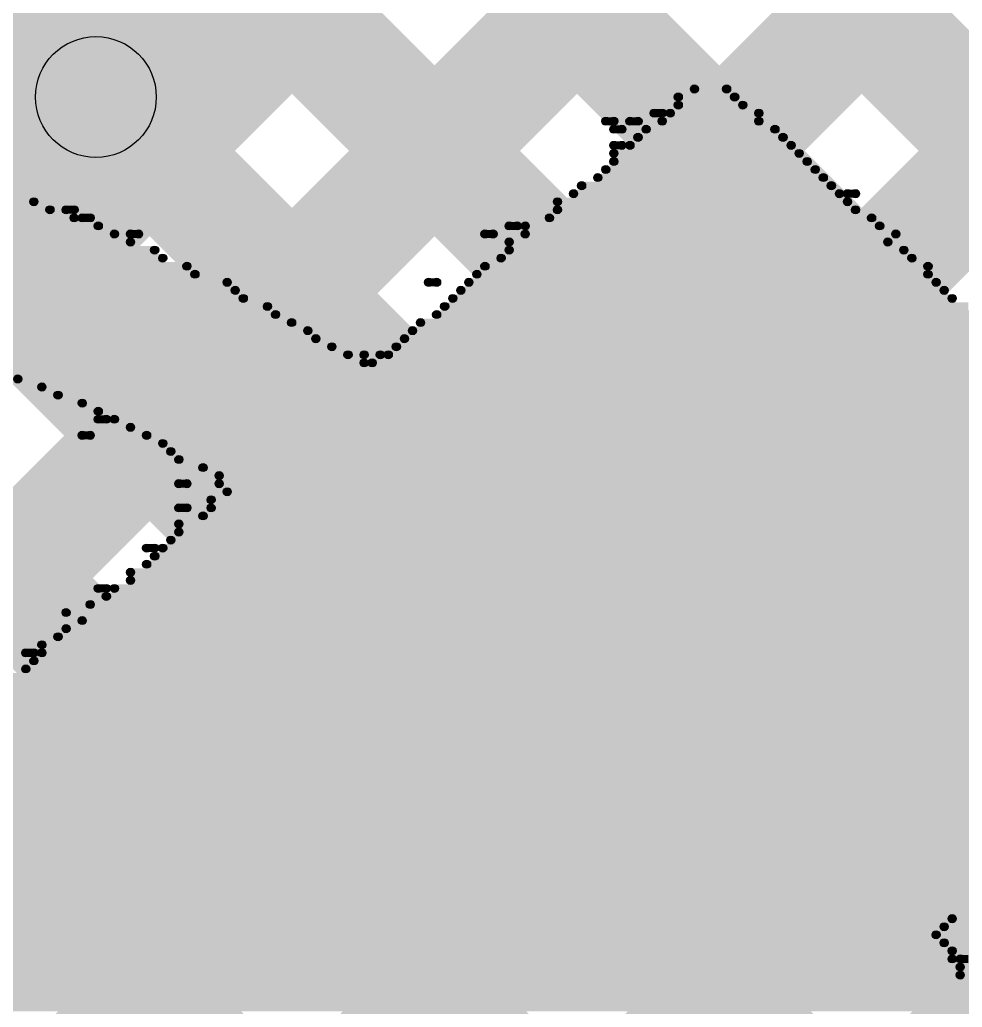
# Model space of a CAD drawing. Header units: millimetres. Extents: x 0 to 212, y 0 to 213.
# Drawn here: x 1.9002 to 2.0172, y 0.9015 to 1.0241 of the extents above; entities that cross this region are included whole.
import ezdxf

# ---------------------------------------------------------------- set-up
doc = ezdxf.new("R2010")
doc.units = ezdxf.units.MM
doc.header["$MEASUREMENT"] = 0
for name, color, linetype in [('BottomLayer', 5, 'Continuous'), ('TopLayer', 1, 'Continuous'), ('TopOverlay', 2, 'Continuous')]:
    doc.layers.add(name, color=color, linetype=linetype)

msp = doc.modelspace()

# ---------------------------------------------------------------- hatches: boundary and pattern name
at = {"layer": 'BottomLayer'}
for points in [[(1.7533, 0.7988), (1.7427, 0.80941), (2.19259, 1.2593), (2.2032, 1.2487)], [(1.7533, 0.86951), (1.7427, 0.88012), (2.12188, 1.2593), (2.13249, 1.2487)], [(1.7533, 0.83415), (1.7427, 0.84476), (2.15724, 1.2593), (2.16785, 1.2487)], [(1.81513, 1.20455), (1.82574, 1.21516), (2.52086, 0.52004), (2.51025, 0.50943)], [(1.79745, 1.18688), (1.80806, 1.19748), (2.50318, 0.50236), (2.49257, 0.49176)], [(1.7533, 0.76344), (1.7427, 0.77405), (2.15073, 1.18208), (2.16134, 1.17148)], [(1.7427, 1.17092), (1.7533, 1.18153), (2.46782, 0.46701), (2.45722, 0.4564)], [(1.77919, 1.16979), (1.78979, 1.1804), (2.4855, 0.48469), (2.47489, 0.47408)], [(1.7533, 0.72809), (1.7427, 0.7387), (2.15528, 1.15127), (2.16588, 1.14067)], [(1.7427, 1.13557), (1.7533, 1.14617), (2.45015, 0.44933), (2.43954, 0.43872)], [(1.7533, 0.62202), (1.7427, 0.63263), (2.25393, 1.14386), (2.26454, 1.13326)], [(1.7533, 0.65738), (1.7427, 0.66798), (2.2166, 1.14188), (2.2272, 1.13128)], [(1.7533, 0.69273), (1.7427, 0.70334), (2.1805, 1.14114), (2.1911, 1.13053)], [(1.7427, 1.10021), (1.7533, 1.11082), (2.43247, 0.43165), (2.42186, 0.42105)], [(1.7427, 1.06486), (1.7533, 1.07546), (2.41479, 0.41397), (2.40418, 0.40337)]]:
    msp.add_hatch(color=5, dxfattribs=at).paths.add_polyline_path(points)
at = {"layer": 'TopLayer'}
for points in [[(1.8223, 0.91651), (1.8117, 0.92712), (2.44388, 1.5593), (2.45449, 1.5487)], [(1.8223, 0.90315), (1.8117, 0.91376), (2.45244, 1.55451), (2.46305, 1.5439)], [(1.8223, 0.8678), (1.8117, 0.87841), (2.47156, 1.53826), (2.48216, 1.52766)], [(1.8223, 0.83244), (1.8117, 0.84305), (2.15073, 1.18208), (2.16134, 1.17148)], [(1.8223, 0.79709), (1.8117, 0.8077), (2.15528, 1.15127), (2.16588, 1.14067)], [(1.8223, 0.69102), (1.8117, 0.70163), (2.25393, 1.14386), (2.26454, 1.13326)], [(1.8223, 0.72638), (1.8117, 0.73698), (2.2166, 1.14188), (2.2272, 1.13128)], [(1.8223, 0.76173), (1.8117, 0.77234), (2.1805, 1.14114), (2.1911, 1.13053)], [(1.95743, 1.06225), (1.96804, 1.07286), (2.5423, 0.49859), (2.5317, 0.48799)], [(1.93976, 1.04457), (1.95036, 1.05518), (2.5423, 0.46324), (2.5317, 0.45263)], [(1.92208, 1.02689), (1.93269, 1.0375), (2.5423, 0.42788), (2.5317, 0.41728)], [(1.9044, 1.00922), (1.91501, 1.01982), (2.5423, 0.39253), (2.5317, 0.38192)], [(1.88672, 0.99154), (1.89733, 1.00215), (2.5423, 0.35717), (2.5317, 0.34657)], [(1.86905, 0.97386), (1.87965, 0.98447), (2.5423, 0.32182), (2.5317, 0.31121)], [(1.85137, 0.95618), (1.86197, 0.96679), (2.5423, 0.28646), (2.5317, 0.27586)]]:
    msp.add_hatch(color=1, dxfattribs=at).paths.add_polyline_path(points)
h = msp.add_hatch(color=1, dxfattribs=at)
edge = h.paths.add_edge_path()
edge.add_arc((1.9097, 1.01452), 0.0075, 0, 360)
at = {"layer": 'TopOverlay'}
h = msp.add_hatch(color=2, dxfattribs=at)
edge = h.paths.add_edge_path()
edge.add_arc((1.984, 1.01552), 0.0005, 0, 360)
for points in [[(1.984, 1.01502), (1.984, 1.01602), (1.988, 1.01602), (1.988, 1.01502)], [(1.982, 1.01402), (1.982, 1.01502), (1.989, 1.01502), (1.989, 1.01402)], [(1.982, 1.01302), (1.982, 1.01402), (1.99, 1.01402), (1.99, 1.01302)], [(1.979, 1.01202), (1.979, 1.01302), (1.98, 1.01302), (1.98, 1.01202)], [(1.981, 1.01202), (1.981, 1.01302), (1.992, 1.01302), (1.992, 1.01202)], [(1.973, 1.01102), (1.973, 1.01202), (1.974, 1.01202), (1.974, 1.01102)], [(1.976, 1.01102), (1.976, 1.01202), (1.977, 1.01202), (1.977, 1.01102)], [(1.98, 1.01102), (1.98, 1.01202), (1.992, 1.01202), (1.992, 1.01102)], [(1.974, 1.01002), (1.974, 1.01102), (1.975, 1.01102), (1.975, 1.01002)], [(1.978, 1.01002), (1.978, 1.01102), (1.994, 1.01102), (1.994, 1.01002)], [(1.974, 1.00802), (1.974, 1.00902), (1.975, 1.00902), (1.975, 1.00802)], [(1.976, 1.00802), (1.976, 1.00902), (1.996, 1.00902), (1.996, 1.00802)], [(1.977, 1.00902), (1.977, 1.01002), (1.995, 1.01002), (1.995, 1.00902)], [(1.974, 1.00702), (1.974, 1.00802), (1.997, 1.00802), (1.997, 1.00702)], [(1.974, 1.00602), (1.974, 1.00702), (1.998, 1.00702), (1.998, 1.00602)], [(1.973, 1.00502), (1.973, 1.00602), (1.999, 1.00602), (1.999, 1.00502)], [(1.97, 1.00302), (1.97, 1.00402), (2.001, 1.00402), (2.001, 1.00302)], [(1.972, 1.00402), (1.972, 1.00502), (2, 1.00502), (2, 1.00402)], [(1.969, 1.00202), (1.969, 1.00302), (2.002, 1.00302), (2.002, 1.00202)], [(2.003, 1.00202), (2.003, 1.00302), (2.004, 1.00302), (2.004, 1.00202)], [(1.744, 1.00102), (1.744, 1.00202), (1.902, 1.00202), (1.902, 1.00102)], [(1.967, 1.00102), (1.967, 1.00202), (2.003, 1.00202), (2.003, 1.00102)], [(1.741, 1.00002), (1.741, 1.00102), (1.904, 1.00102), (1.904, 1.00002)], [(1.906, 1.00002), (1.906, 1.00102), (1.907, 1.00102), (1.907, 1.00002)], [(1.967, 1.00002), (1.967, 1.00102), (2.004, 1.00102), (2.004, 1.00002)], [(1.738, 0.99902), (1.738, 1.00002), (1.907, 1.00002), (1.907, 0.99902)], [(1.908, 0.99902), (1.908, 1.00002), (1.909, 1.00002), (1.909, 0.99902)], [(1.966, 0.99902), (1.966, 1.00002), (2.006, 1.00002), (2.006, 0.99902)], [(1.733, 0.99702), (1.733, 0.99802), (1.912, 0.99802), (1.912, 0.99702)], [(1.735, 0.99802), (1.735, 0.99902), (1.91, 0.99902), (1.91, 0.99802)], [(1.914, 0.99702), (1.914, 0.99802), (1.915, 0.99802), (1.915, 0.99702)], [(1.958, 0.99702), (1.958, 0.99802), (1.959, 0.99802), (1.959, 0.99702)], [(1.961, 0.99802), (1.961, 0.99902), (1.962, 0.99902), (1.962, 0.99802)], [(1.963, 0.99802), (1.963, 0.99902), (2.007, 0.99902), (2.007, 0.99802)], [(1.963, 0.99702), (1.963, 0.99802), (2.009, 0.99802), (2.009, 0.99702)], [(1.731, 0.99602), (1.731, 0.99702), (1.914, 0.99702), (1.914, 0.99602)], [(1.961, 0.99602), (1.961, 0.99702), (2.008, 0.99702), (2.008, 0.99602)], [(1.728, 0.99502), (1.728, 0.99602), (1.917, 0.99602), (1.917, 0.99502)], [(1.961, 0.99502), (1.961, 0.99602), (2.01, 0.99602), (2.01, 0.99502)], [(1.836, 0.99402), (1.836, 0.99502), (1.918, 0.99502), (1.918, 0.99402)], [(1.96, 0.99402), (1.96, 0.99502), (2.011, 0.99502), (2.011, 0.99402)], [(1.845, 0.99302), (1.845, 0.99402), (1.921, 0.99402), (1.921, 0.99302)], [(1.853, 0.99202), (1.853, 0.99302), (1.922, 0.99302), (1.922, 0.99202)], [(1.957, 0.99202), (1.957, 0.99302), (2.013, 0.99302), (2.013, 0.99202)], [(1.958, 0.99302), (1.958, 0.99402), (2.013, 0.99402), (2.013, 0.99302)], [(1.86, 0.99102), (1.86, 0.99202), (1.926, 0.99202), (1.926, 0.99102)], [(1.951, 0.99102), (1.951, 0.99202), (1.952, 0.99202), (1.952, 0.99102)], [(1.956, 0.99102), (1.956, 0.99202), (2.014, 0.99202), (2.014, 0.99102)], [(1.865, 0.99002), (1.865, 0.99102), (1.927, 0.99102), (1.927, 0.99002)], [(1.955, 0.99002), (1.955, 0.99102), (2.015, 0.99102), (2.015, 0.99002)], [(1.869, 0.98902), (1.869, 0.99002), (1.928, 0.99002), (1.928, 0.98902)], [(1.954, 0.98902), (1.954, 0.99002), (2.016, 0.99002), (2.016, 0.98902)], [(1.874, 0.98802), (1.874, 0.98902), (1.931, 0.98902), (1.931, 0.98802)], [(1.953, 0.98802), (1.953, 0.98902), (2.018, 0.98902), (2.018, 0.98802)], [(1.877, 0.98702), (1.877, 0.98802), (1.932, 0.98802), (1.932, 0.98702)], [(1.88, 0.98602), (1.88, 0.98702), (1.934, 0.98702), (1.934, 0.98602)], [(1.95, 0.98602), (1.95, 0.98702), (2.02, 0.98702), (2.02, 0.98602)], [(1.952, 0.98702), (1.952, 0.98802), (2.019, 0.98802), (2.019, 0.98702)], [(1.884, 0.98502), (1.884, 0.98602), (1.936, 0.98602), (1.936, 0.98502)], [(1.949, 0.98502), (1.949, 0.98602), (2.021, 0.98602), (2.021, 0.98502)], [(1.887, 0.98402), (1.887, 0.98502), (1.937, 0.98502), (1.937, 0.98402)], [(1.948, 0.98402), (1.948, 0.98502), (2.022, 0.98502), (2.022, 0.98402)], [(1.89, 0.98302), (1.89, 0.98402), (1.939, 0.98402), (1.939, 0.98302)], [(1.947, 0.98302), (1.947, 0.98402), (2.023, 0.98402), (2.023, 0.98302)], [(1.893, 0.98202), (1.893, 0.98302), (1.941, 0.98302), (1.941, 0.98202)], [(1.895, 0.98102), (1.895, 0.98202), (1.943, 0.98202), (1.943, 0.98102)], [(1.943, 0.98202), (1.943, 0.98302), (1.945, 0.98302), (1.945, 0.98202)], [(1.944, 0.98102), (1.944, 0.98202), (2.025, 0.98202), (2.025, 0.98102)], [(1.946, 0.98202), (1.946, 0.98302), (2.024, 0.98302), (2.024, 0.98202)], [(1.898, 0.98002), (1.898, 0.98102), (2.026, 0.98102), (2.026, 0.98002)], [(1.9, 0.97902), (1.9, 0.98002), (2.027, 0.98002), (2.027, 0.97902)], [(1.903, 0.97802), (1.903, 0.97902), (2.028, 0.97902), (2.028, 0.97802)], [(1.905, 0.97702), (1.905, 0.97802), (2.029, 0.97802), (2.029, 0.97702)], [(1.908, 0.97602), (1.908, 0.97702), (2.03, 0.97702), (2.03, 0.97602)], [(1.91, 0.97502), (1.91, 0.97602), (2.031, 0.97602), (2.031, 0.97502)], [(1.91, 0.97402), (1.91, 0.97502), (1.911, 0.97502), (1.911, 0.97402)], [(1.912, 0.97402), (1.912, 0.97502), (2.032, 0.97502), (2.032, 0.97402)], [(1.914, 0.97302), (1.914, 0.97402), (2.033, 0.97402), (2.033, 0.97302)], [(1.908, 0.97202), (1.908, 0.97302), (1.909, 0.97302), (1.909, 0.97202)], [(1.916, 0.97202), (1.916, 0.97302), (2.035, 0.97302), (2.035, 0.97202)], [(1.918, 0.97102), (1.918, 0.97202), (2.037, 0.97202), (2.037, 0.97102)], [(1.919, 0.97002), (1.919, 0.97102), (2.037, 0.97102), (2.037, 0.97002)], [(1.92, 0.96902), (1.92, 0.97002), (2.038, 0.97002), (2.038, 0.96902)], [(1.923, 0.96802), (1.923, 0.96902), (2.039, 0.96902), (2.039, 0.96802)], [(1.925, 0.96702), (1.925, 0.96802), (2.04, 0.96802), (2.04, 0.96702)], [(1.92, 0.96602), (1.92, 0.96702), (1.921, 0.96702), (1.921, 0.96602)], [(1.925, 0.96602), (1.925, 0.96702), (2.041, 0.96702), (2.041, 0.96602)], [(1.926, 0.96502), (1.926, 0.96602), (2.042, 0.96602), (2.042, 0.96502)], [(1.924, 0.96402), (1.924, 0.96502), (2.043, 0.96502), (2.043, 0.96402)], [(1.92, 0.96302), (1.92, 0.96402), (1.921, 0.96402), (1.921, 0.96302)], [(1.924, 0.96302), (1.924, 0.96402), (2.044, 0.96402), (2.044, 0.96302)], [(1.923, 0.96202), (1.923, 0.96302), (2.045, 0.96302), (2.045, 0.96202)], [(1.92, 0.96102), (1.92, 0.96202), (2.048, 0.96202), (2.048, 0.96102)], [(1.919, 0.95902), (1.919, 0.96002), (2.049, 0.96002), (2.049, 0.95902)], [(1.92, 0.96002), (1.92, 0.96102), (2.048, 0.96102), (2.048, 0.96002)], [(1.916, 0.95802), (1.916, 0.95902), (1.917, 0.95902), (1.917, 0.95802)], [(1.918, 0.95802), (1.918, 0.95902), (2.05, 0.95902), (2.05, 0.95802)], [(1.917, 0.95702), (1.917, 0.95802), (2.051, 0.95802), (2.051, 0.95702)], [(1.916, 0.95602), (1.916, 0.95702), (2.052, 0.95702), (2.052, 0.95602)], [(1.914, 0.95502), (1.914, 0.95602), (2.053, 0.95602), (2.053, 0.95502)], [(1.914, 0.95402), (1.914, 0.95502), (2.054, 0.95502), (2.054, 0.95402)], [(1.91, 0.95302), (1.91, 0.95402), (1.911, 0.95402), (1.911, 0.95302)], [(1.912, 0.95302), (1.912, 0.95402), (2.055, 0.95402), (2.055, 0.95302)], [(1.911, 0.95202), (1.911, 0.95302), (2.056, 0.95302), (2.056, 0.95202)], [(1.909, 0.95102), (1.909, 0.95202), (2.057, 0.95202), (2.057, 0.95102)], [(1.906, 0.95002), (1.906, 0.95102), (2.058, 0.95102), (2.058, 0.95002)], [(1.906, 0.94802), (1.906, 0.94902), (2.061, 0.94902), (2.061, 0.94802)], [(1.908, 0.94902), (1.908, 0.95002), (2.06, 0.95002), (2.06, 0.94902)], [(1.905, 0.94702), (1.905, 0.94802), (2.062, 0.94802), (2.062, 0.94702)], [(1.903, 0.94602), (1.903, 0.94702), (2.063, 0.94702), (2.063, 0.94602)], [(1.901, 0.94502), (1.901, 0.94602), (1.902, 0.94602), (1.902, 0.94502)], [(1.903, 0.94502), (1.903, 0.94602), (2.064, 0.94602), (2.064, 0.94502)], [(1.901, 0.94302), (1.901, 0.94402), (2.066, 0.94402), (2.066, 0.94302)], [(1.902, 0.94402), (1.902, 0.94502), (2.065, 0.94502), (2.065, 0.94402)], [(1.899, 0.94202), (1.899, 0.94302), (2.068, 0.94302), (2.068, 0.94202)], [(1.898, 0.94102), (1.898, 0.94202), (2.068, 0.94202), (2.068, 0.94102)], [(1.897, 0.94002), (1.897, 0.94102), (2.069, 0.94102), (2.069, 0.94002)], [(1.896, 0.93902), (1.896, 0.94002), (2.07, 0.94002), (2.07, 0.93902)], [(1.894, 0.93702), (1.894, 0.93802), (2.071, 0.93802), (2.071, 0.93702)], [(1.895, 0.93802), (1.895, 0.93902), (2.072, 0.93902), (2.072, 0.93802)], [(1.893, 0.93602), (1.893, 0.93702), (2.069, 0.93702), (2.069, 0.93602)], [(1.892, 0.93502), (1.892, 0.93602), (2.067, 0.93602), (2.067, 0.93502)], [(1.891, 0.93402), (1.891, 0.93502), (2.064, 0.93502), (2.064, 0.93402)], [(1.889, 0.93202), (1.889, 0.93302), (2.06, 0.93302), (2.06, 0.93202)], [(1.89, 0.93302), (1.89, 0.93402), (2.062, 0.93402), (2.062, 0.93302)], [(1.887, 0.93102), (1.887, 0.93202), (2.057, 0.93202), (2.057, 0.93102)], [(1.886, 0.93002), (1.886, 0.93102), (2.055, 0.93102), (2.055, 0.93002)], [(1.885, 0.92902), (1.885, 0.93002), (2.053, 0.93002), (2.053, 0.92902)], [(1.883, 0.92702), (1.883, 0.92802), (2.048, 0.92802), (2.048, 0.92702)], [(1.884, 0.92802), (1.884, 0.92902), (2.05, 0.92902), (2.05, 0.92802)], [(1.882, 0.92602), (1.882, 0.92702), (2.046, 0.92702), (2.046, 0.92602)], [(1.881, 0.92502), (1.881, 0.92602), (2.043, 0.92602), (2.043, 0.92502)], [(1.88, 0.92402), (1.88, 0.92502), (2.041, 0.92502), (2.041, 0.92402)], [(1.879, 0.92302), (1.879, 0.92402), (2.039, 0.92402), (2.039, 0.92302)], [(1.876, 0.92102), (1.876, 0.92202), (2.035, 0.92202), (2.035, 0.92102)], [(1.877, 0.92202), (1.877, 0.92302), (2.036, 0.92302), (2.036, 0.92202)], [(1.874, 0.92002), (1.874, 0.92102), (2.032, 0.92102), (2.032, 0.92002)], [(1.874, 0.91902), (1.874, 0.92002), (2.03, 0.92002), (2.03, 0.91902)], [(1.872, 0.91802), (1.872, 0.91902), (2.028, 0.91902), (2.028, 0.91802)], [(1.87, 0.91602), (1.87, 0.91702), (2.024, 0.91702), (2.024, 0.91602)], [(1.872, 0.91702), (1.872, 0.91802), (2.026, 0.91802), (2.026, 0.91702)], [(1.87, 0.91502), (1.87, 0.91602), (2.022, 0.91602), (2.022, 0.91502)], [(1.868, 0.91402), (1.868, 0.91502), (2.021, 0.91502), (2.021, 0.91402)], [(1.867, 0.91302), (1.867, 0.91402), (2.019, 0.91402), (2.019, 0.91302)], [(1.866, 0.91202), (1.866, 0.91302), (2.016, 0.91302), (2.016, 0.91202)], [(1.864, 0.91002), (1.864, 0.91102), (2.014, 0.91102), (2.014, 0.91002)], [(1.865, 0.91102), (1.865, 0.91202), (2.015, 0.91202), (2.015, 0.91102)], [(1.863, 0.90902), (1.863, 0.91002), (2.015, 0.91002), (2.015, 0.90902)], [(1.862, 0.90802), (1.862, 0.90902), (2.016, 0.90902), (2.016, 0.90802)], [(1.861, 0.90702), (1.861, 0.90802), (2.016, 0.90802), (2.016, 0.90702)], [(2.017, 0.90702), (2.017, 0.90802), (2.018, 0.90802), (2.018, 0.90702)], [(1.858, 0.90502), (1.858, 0.90602), (2.017, 0.90602), (2.017, 0.90502)], [(1.859, 0.90602), (1.859, 0.90702), (2.017, 0.90702), (2.017, 0.90602)], [(1.857, 0.90402), (1.857, 0.90502), (2.018, 0.90502), (2.018, 0.90402)], [(1.856, 0.90302), (1.856, 0.90402), (2.019, 0.90402), (2.019, 0.90302)], [(1.855, 0.90202), (1.855, 0.90302), (2.019, 0.90302), (2.019, 0.90202)], [(1.854, 0.90102), (1.854, 0.90202), (2.02, 0.90202), (2.02, 0.90102)]]:
    msp.add_hatch(color=2, dxfattribs=at).paths.add_polyline_path(points)
h = msp.add_hatch(color=2, dxfattribs=at)
edge = h.paths.add_edge_path()
edge.add_arc((1.988, 1.01552), 0.0005, 0, 360)
h = msp.add_hatch(color=2, dxfattribs=at)
edge = h.paths.add_edge_path()
edge.add_arc((1.982, 1.01452), 0.0005, 0, 360)
h = msp.add_hatch(color=2, dxfattribs=at)
edge = h.paths.add_edge_path()
edge.add_arc((1.982, 1.01352), 0.0005, 0, 360)
h = msp.add_hatch(color=2, dxfattribs=at)
edge = h.paths.add_edge_path()
edge.add_arc((1.989, 1.01452), 0.0005, 0, 360)
h = msp.add_hatch(color=2, dxfattribs=at)
edge = h.paths.add_edge_path()
edge.add_arc((1.99, 1.01352), 0.0005, 0, 360)
h = msp.add_hatch(color=2, dxfattribs=at)
edge = h.paths.add_edge_path()
edge.add_arc((1.979, 1.01252), 0.0005, 0, 360)
h = msp.add_hatch(color=2, dxfattribs=at)
edge = h.paths.add_edge_path()
edge.add_arc((1.98, 1.01252), 0.0005, 0, 360)
h = msp.add_hatch(color=2, dxfattribs=at)
edge = h.paths.add_edge_path()
edge.add_arc((1.981, 1.01252), 0.0005, 0, 360)
h = msp.add_hatch(color=2, dxfattribs=at)
edge = h.paths.add_edge_path()
edge.add_arc((1.992, 1.01252), 0.0005, 0, 360)
h = msp.add_hatch(color=2, dxfattribs=at)
edge = h.paths.add_edge_path()
edge.add_arc((1.973, 1.01152), 0.0005, 0, 360)
h = msp.add_hatch(color=2, dxfattribs=at)
edge = h.paths.add_edge_path()
edge.add_arc((1.974, 1.01152), 0.0005, 0, 360)
h = msp.add_hatch(color=2, dxfattribs=at)
edge = h.paths.add_edge_path()
edge.add_arc((1.976, 1.01152), 0.0005, 0, 360)
h = msp.add_hatch(color=2, dxfattribs=at)
edge = h.paths.add_edge_path()
edge.add_arc((1.977, 1.01152), 0.0005, 0, 360)
h = msp.add_hatch(color=2, dxfattribs=at)
edge = h.paths.add_edge_path()
edge.add_arc((1.98, 1.01152), 0.0005, 0, 360)
h = msp.add_hatch(color=2, dxfattribs=at)
edge = h.paths.add_edge_path()
edge.add_arc((1.992, 1.01152), 0.0005, 0, 360)
h = msp.add_hatch(color=2, dxfattribs=at)
edge = h.paths.add_edge_path()
edge.add_arc((1.974, 1.01052), 0.0005, 0, 360)
h = msp.add_hatch(color=2, dxfattribs=at)
edge = h.paths.add_edge_path()
edge.add_arc((1.975, 1.01052), 0.0005, 0, 360)
h = msp.add_hatch(color=2, dxfattribs=at)
edge = h.paths.add_edge_path()
edge.add_arc((1.978, 1.01052), 0.0005, 0, 360)
h = msp.add_hatch(color=2, dxfattribs=at)
edge = h.paths.add_edge_path()
edge.add_arc((1.994, 1.01052), 0.0005, 0, 360)
h = msp.add_hatch(color=2, dxfattribs=at)
edge = h.paths.add_edge_path()
edge.add_arc((1.974, 1.00852), 0.0005, 0, 360)
h = msp.add_hatch(color=2, dxfattribs=at)
edge = h.paths.add_edge_path()
edge.add_arc((1.975, 1.00852), 0.0005, 0, 360)
h = msp.add_hatch(color=2, dxfattribs=at)
edge = h.paths.add_edge_path()
edge.add_arc((1.976, 1.00852), 0.0005, 0, 360)
h = msp.add_hatch(color=2, dxfattribs=at)
edge = h.paths.add_edge_path()
edge.add_arc((1.977, 1.00952), 0.0005, 0, 360)
h = msp.add_hatch(color=2, dxfattribs=at)
edge = h.paths.add_edge_path()
edge.add_arc((1.995, 1.00952), 0.0005, 0, 360)
h = msp.add_hatch(color=2, dxfattribs=at)
edge = h.paths.add_edge_path()
edge.add_arc((1.996, 1.00852), 0.0005, 0, 360)
h = msp.add_hatch(color=2, dxfattribs=at)
edge = h.paths.add_edge_path()
edge.add_arc((1.974, 1.00752), 0.0005, 0, 360)
h = msp.add_hatch(color=2, dxfattribs=at)
edge = h.paths.add_edge_path()
edge.add_arc((1.997, 1.00752), 0.0005, 0, 360)
h = msp.add_hatch(color=2, dxfattribs=at)
edge = h.paths.add_edge_path()
edge.add_arc((1.974, 1.00652), 0.0005, 0, 360)
h = msp.add_hatch(color=2, dxfattribs=at)
edge = h.paths.add_edge_path()
edge.add_arc((1.998, 1.00652), 0.0005, 0, 360)
h = msp.add_hatch(color=2, dxfattribs=at)
edge = h.paths.add_edge_path()
edge.add_arc((1.973, 1.00552), 0.0005, 0, 360)
h = msp.add_hatch(color=2, dxfattribs=at)
edge = h.paths.add_edge_path()
edge.add_arc((1.999, 1.00552), 0.0005, 0, 360)
h = msp.add_hatch(color=2, dxfattribs=at)
edge = h.paths.add_edge_path()
edge.add_arc((1.97, 1.00352), 0.0005, 0, 360)
h = msp.add_hatch(color=2, dxfattribs=at)
edge = h.paths.add_edge_path()
edge.add_arc((1.972, 1.00452), 0.0005, 0, 360)
h = msp.add_hatch(color=2, dxfattribs=at)
edge = h.paths.add_edge_path()
edge.add_arc((2, 1.00452), 0.0005, 0, 360)
h = msp.add_hatch(color=2, dxfattribs=at)
edge = h.paths.add_edge_path()
edge.add_arc((2.001, 1.00352), 0.0005, 0, 360)
h = msp.add_hatch(color=2, dxfattribs=at)
edge = h.paths.add_edge_path()
edge.add_arc((1.969, 1.00252), 0.0005, 0, 360)
h = msp.add_hatch(color=2, dxfattribs=at)
edge = h.paths.add_edge_path()
edge.add_arc((2.002, 1.00252), 0.0005, 0, 360)
h = msp.add_hatch(color=2, dxfattribs=at)
edge = h.paths.add_edge_path()
edge.add_arc((2.003, 1.00252), 0.0005, 0, 360)
h = msp.add_hatch(color=2, dxfattribs=at)
edge = h.paths.add_edge_path()
edge.add_arc((2.004, 1.00252), 0.0005, 0, 360)
h = msp.add_hatch(color=2, dxfattribs=at)
edge = h.paths.add_edge_path()
edge.add_arc((1.902, 1.00152), 0.0005, 0, 360)
h = msp.add_hatch(color=2, dxfattribs=at)
edge = h.paths.add_edge_path()
edge.add_arc((1.967, 1.00152), 0.0005, 0, 360)
h = msp.add_hatch(color=2, dxfattribs=at)
edge = h.paths.add_edge_path()
edge.add_arc((2.003, 1.00152), 0.0005, 0, 360)
h = msp.add_hatch(color=2, dxfattribs=at)
edge = h.paths.add_edge_path()
edge.add_arc((1.904, 1.00052), 0.0005, 0, 360)
h = msp.add_hatch(color=2, dxfattribs=at)
edge = h.paths.add_edge_path()
edge.add_arc((1.906, 1.00052), 0.0005, 0, 360)
h = msp.add_hatch(color=2, dxfattribs=at)
edge = h.paths.add_edge_path()
edge.add_arc((1.907, 1.00052), 0.0005, 0, 360)
h = msp.add_hatch(color=2, dxfattribs=at)
edge = h.paths.add_edge_path()
edge.add_arc((1.967, 1.00052), 0.0005, 0, 360)
h = msp.add_hatch(color=2, dxfattribs=at)
edge = h.paths.add_edge_path()
edge.add_arc((2.004, 1.00052), 0.0005, 0, 360)
h = msp.add_hatch(color=2, dxfattribs=at)
edge = h.paths.add_edge_path()
edge.add_arc((1.907, 0.99952), 0.0005, 0, 360)
h = msp.add_hatch(color=2, dxfattribs=at)
edge = h.paths.add_edge_path()
edge.add_arc((1.908, 0.99952), 0.0005, 0, 360)
h = msp.add_hatch(color=2, dxfattribs=at)
edge = h.paths.add_edge_path()
edge.add_arc((1.909, 0.99952), 0.0005, 0, 360)
h = msp.add_hatch(color=2, dxfattribs=at)
edge = h.paths.add_edge_path()
edge.add_arc((1.966, 0.99952), 0.0005, 0, 360)
h = msp.add_hatch(color=2, dxfattribs=at)
edge = h.paths.add_edge_path()
edge.add_arc((2.006, 0.99952), 0.0005, 0, 360)
h = msp.add_hatch(color=2, dxfattribs=at)
edge = h.paths.add_edge_path()
edge.add_arc((1.91, 0.99852), 0.0005, 0, 360)
h = msp.add_hatch(color=2, dxfattribs=at)
edge = h.paths.add_edge_path()
edge.add_arc((1.912, 0.99752), 0.0005, 0, 360)
h = msp.add_hatch(color=2, dxfattribs=at)
edge = h.paths.add_edge_path()
edge.add_arc((1.914, 0.99752), 0.0005, 0, 360)
h = msp.add_hatch(color=2, dxfattribs=at)
edge = h.paths.add_edge_path()
edge.add_arc((1.915, 0.99752), 0.0005, 0, 360)
h = msp.add_hatch(color=2, dxfattribs=at)
edge = h.paths.add_edge_path()
edge.add_arc((1.958, 0.99752), 0.0005, 0, 360)
h = msp.add_hatch(color=2, dxfattribs=at)
edge = h.paths.add_edge_path()
edge.add_arc((1.959, 0.99752), 0.0005, 0, 360)
h = msp.add_hatch(color=2, dxfattribs=at)
edge = h.paths.add_edge_path()
edge.add_arc((1.961, 0.99852), 0.0005, 0, 360)
h = msp.add_hatch(color=2, dxfattribs=at)
edge = h.paths.add_edge_path()
edge.add_arc((1.962, 0.99852), 0.0005, 0, 360)
h = msp.add_hatch(color=2, dxfattribs=at)
edge = h.paths.add_edge_path()
edge.add_arc((1.963, 0.99852), 0.0005, 0, 360)
h = msp.add_hatch(color=2, dxfattribs=at)
edge = h.paths.add_edge_path()
edge.add_arc((1.963, 0.99752), 0.0005, 0, 360)
h = msp.add_hatch(color=2, dxfattribs=at)
edge = h.paths.add_edge_path()
edge.add_arc((2.007, 0.99852), 0.0005, 0, 360)
h = msp.add_hatch(color=2, dxfattribs=at)
edge = h.paths.add_edge_path()
edge.add_arc((2.009, 0.99752), 0.0005, 0, 360)
h = msp.add_hatch(color=2, dxfattribs=at)
edge = h.paths.add_edge_path()
edge.add_arc((1.914, 0.99652), 0.0005, 0, 360)
h = msp.add_hatch(color=2, dxfattribs=at)
edge = h.paths.add_edge_path()
edge.add_arc((1.961, 0.99652), 0.0005, 0, 360)
h = msp.add_hatch(color=2, dxfattribs=at)
edge = h.paths.add_edge_path()
edge.add_arc((2.008, 0.99652), 0.0005, 0, 360)
h = msp.add_hatch(color=2, dxfattribs=at)
edge = h.paths.add_edge_path()
edge.add_arc((1.917, 0.99552), 0.0005, 0, 360)
h = msp.add_hatch(color=2, dxfattribs=at)
edge = h.paths.add_edge_path()
edge.add_arc((1.961, 0.99552), 0.0005, 0, 360)
h = msp.add_hatch(color=2, dxfattribs=at)
edge = h.paths.add_edge_path()
edge.add_arc((2.01, 0.99552), 0.0005, 0, 360)
h = msp.add_hatch(color=2, dxfattribs=at)
edge = h.paths.add_edge_path()
edge.add_arc((1.918, 0.99452), 0.0005, 0, 360)
h = msp.add_hatch(color=2, dxfattribs=at)
edge = h.paths.add_edge_path()
edge.add_arc((1.96, 0.99452), 0.0005, 0, 360)
h = msp.add_hatch(color=2, dxfattribs=at)
edge = h.paths.add_edge_path()
edge.add_arc((2.011, 0.99452), 0.0005, 0, 360)
h = msp.add_hatch(color=2, dxfattribs=at)
edge = h.paths.add_edge_path()
edge.add_arc((1.921, 0.99352), 0.0005, 0, 360)
h = msp.add_hatch(color=2, dxfattribs=at)
edge = h.paths.add_edge_path()
edge.add_arc((1.922, 0.99252), 0.0005, 0, 360)
h = msp.add_hatch(color=2, dxfattribs=at)
edge = h.paths.add_edge_path()
edge.add_arc((1.957, 0.99252), 0.0005, 0, 360)
h = msp.add_hatch(color=2, dxfattribs=at)
edge = h.paths.add_edge_path()
edge.add_arc((1.958, 0.99352), 0.0005, 0, 360)
h = msp.add_hatch(color=2, dxfattribs=at)
edge = h.paths.add_edge_path()
edge.add_arc((2.013, 0.99352), 0.0005, 0, 360)
h = msp.add_hatch(color=2, dxfattribs=at)
edge = h.paths.add_edge_path()
edge.add_arc((2.013, 0.99252), 0.0005, 0, 360)
h = msp.add_hatch(color=2, dxfattribs=at)
edge = h.paths.add_edge_path()
edge.add_arc((1.926, 0.99152), 0.0005, 0, 360)
h = msp.add_hatch(color=2, dxfattribs=at)
edge = h.paths.add_edge_path()
edge.add_arc((1.951, 0.99152), 0.0005, 0, 360)
h = msp.add_hatch(color=2, dxfattribs=at)
edge = h.paths.add_edge_path()
edge.add_arc((1.952, 0.99152), 0.0005, 0, 360)
h = msp.add_hatch(color=2, dxfattribs=at)
edge = h.paths.add_edge_path()
edge.add_arc((1.956, 0.99152), 0.0005, 0, 360)
h = msp.add_hatch(color=2, dxfattribs=at)
edge = h.paths.add_edge_path()
edge.add_arc((2.014, 0.99152), 0.0005, 0, 360)
h = msp.add_hatch(color=2, dxfattribs=at)
edge = h.paths.add_edge_path()
edge.add_arc((1.927, 0.99052), 0.0005, 0, 360)
h = msp.add_hatch(color=2, dxfattribs=at)
edge = h.paths.add_edge_path()
edge.add_arc((1.955, 0.99052), 0.0005, 0, 360)
h = msp.add_hatch(color=2, dxfattribs=at)
edge = h.paths.add_edge_path()
edge.add_arc((2.015, 0.99052), 0.0005, 0, 360)
h = msp.add_hatch(color=2, dxfattribs=at)
edge = h.paths.add_edge_path()
edge.add_arc((1.928, 0.98952), 0.0005, 0, 360)
h = msp.add_hatch(color=2, dxfattribs=at)
edge = h.paths.add_edge_path()
edge.add_arc((1.954, 0.98952), 0.0005, 0, 360)
h = msp.add_hatch(color=2, dxfattribs=at)
edge = h.paths.add_edge_path()
edge.add_arc((2.016, 0.98952), 0.0005, 0, 360)
h = msp.add_hatch(color=2, dxfattribs=at)
edge = h.paths.add_edge_path()
edge.add_arc((1.931, 0.98852), 0.0005, 0, 360)
h = msp.add_hatch(color=2, dxfattribs=at)
edge = h.paths.add_edge_path()
edge.add_arc((1.953, 0.98852), 0.0005, 0, 360)
h = msp.add_hatch(color=2, dxfattribs=at)
edge = h.paths.add_edge_path()
edge.add_arc((1.932, 0.98752), 0.0005, 0, 360)
h = msp.add_hatch(color=2, dxfattribs=at)
edge = h.paths.add_edge_path()
edge.add_arc((1.934, 0.98652), 0.0005, 0, 360)
h = msp.add_hatch(color=2, dxfattribs=at)
edge = h.paths.add_edge_path()
edge.add_arc((1.95, 0.98652), 0.0005, 0, 360)
h = msp.add_hatch(color=2, dxfattribs=at)
edge = h.paths.add_edge_path()
edge.add_arc((1.952, 0.98752), 0.0005, 0, 360)
h = msp.add_hatch(color=2, dxfattribs=at)
edge = h.paths.add_edge_path()
edge.add_arc((1.936, 0.98552), 0.0005, 0, 360)
h = msp.add_hatch(color=2, dxfattribs=at)
edge = h.paths.add_edge_path()
edge.add_arc((1.949, 0.98552), 0.0005, 0, 360)
h = msp.add_hatch(color=2, dxfattribs=at)
edge = h.paths.add_edge_path()
edge.add_arc((1.937, 0.98452), 0.0005, 0, 360)
h = msp.add_hatch(color=2, dxfattribs=at)
edge = h.paths.add_edge_path()
edge.add_arc((1.948, 0.98452), 0.0005, 0, 360)
h = msp.add_hatch(color=2, dxfattribs=at)
edge = h.paths.add_edge_path()
edge.add_arc((1.939, 0.98352), 0.0005, 0, 360)
h = msp.add_hatch(color=2, dxfattribs=at)
edge = h.paths.add_edge_path()
edge.add_arc((1.947, 0.98352), 0.0005, 0, 360)
h = msp.add_hatch(color=2, dxfattribs=at)
edge = h.paths.add_edge_path()
edge.add_arc((1.941, 0.98252), 0.0005, 0, 360)
h = msp.add_hatch(color=2, dxfattribs=at)
edge = h.paths.add_edge_path()
edge.add_arc((1.943, 0.98252), 0.0005, 0, 360)
h = msp.add_hatch(color=2, dxfattribs=at)
edge = h.paths.add_edge_path()
edge.add_arc((1.943, 0.98152), 0.0005, 0, 360)
h = msp.add_hatch(color=2, dxfattribs=at)
edge = h.paths.add_edge_path()
edge.add_arc((1.944, 0.98152), 0.0005, 0, 360)
h = msp.add_hatch(color=2, dxfattribs=at)
edge = h.paths.add_edge_path()
edge.add_arc((1.945, 0.98252), 0.0005, 0, 360)
h = msp.add_hatch(color=2, dxfattribs=at)
edge = h.paths.add_edge_path()
edge.add_arc((1.946, 0.98252), 0.0005, 0, 360)
h = msp.add_hatch(color=2, dxfattribs=at)
edge = h.paths.add_edge_path()
edge.add_arc((1.9, 0.97952), 0.0005, 0, 360)
h = msp.add_hatch(color=2, dxfattribs=at)
edge = h.paths.add_edge_path()
edge.add_arc((1.903, 0.97852), 0.0005, 0, 360)
h = msp.add_hatch(color=2, dxfattribs=at)
edge = h.paths.add_edge_path()
edge.add_arc((1.905, 0.97752), 0.0005, 0, 360)
h = msp.add_hatch(color=2, dxfattribs=at)
edge = h.paths.add_edge_path()
edge.add_arc((1.908, 0.97652), 0.0005, 0, 360)
h = msp.add_hatch(color=2, dxfattribs=at)
edge = h.paths.add_edge_path()
edge.add_arc((1.91, 0.97552), 0.0005, 0, 360)
h = msp.add_hatch(color=2, dxfattribs=at)
edge = h.paths.add_edge_path()
edge.add_arc((1.91, 0.97452), 0.0005, 0, 360)
h = msp.add_hatch(color=2, dxfattribs=at)
edge = h.paths.add_edge_path()
edge.add_arc((1.911, 0.97452), 0.0005, 0, 360)
h = msp.add_hatch(color=2, dxfattribs=at)
edge = h.paths.add_edge_path()
edge.add_arc((1.912, 0.97452), 0.0005, 0, 360)
h = msp.add_hatch(color=2, dxfattribs=at)
edge = h.paths.add_edge_path()
edge.add_arc((1.914, 0.97352), 0.0005, 0, 360)
h = msp.add_hatch(color=2, dxfattribs=at)
edge = h.paths.add_edge_path()
edge.add_arc((1.908, 0.97252), 0.0005, 0, 360)
h = msp.add_hatch(color=2, dxfattribs=at)
edge = h.paths.add_edge_path()
edge.add_arc((1.909, 0.97252), 0.0005, 0, 360)
h = msp.add_hatch(color=2, dxfattribs=at)
edge = h.paths.add_edge_path()
edge.add_arc((1.916, 0.97252), 0.0005, 0, 360)
h = msp.add_hatch(color=2, dxfattribs=at)
edge = h.paths.add_edge_path()
edge.add_arc((1.918, 0.97152), 0.0005, 0, 360)
h = msp.add_hatch(color=2, dxfattribs=at)
edge = h.paths.add_edge_path()
edge.add_arc((1.919, 0.97052), 0.0005, 0, 360)
h = msp.add_hatch(color=2, dxfattribs=at)
edge = h.paths.add_edge_path()
edge.add_arc((1.92, 0.96952), 0.0005, 0, 360)
h = msp.add_hatch(color=2, dxfattribs=at)
edge = h.paths.add_edge_path()
edge.add_arc((1.923, 0.96852), 0.0005, 0, 360)
h = msp.add_hatch(color=2, dxfattribs=at)
edge = h.paths.add_edge_path()
edge.add_arc((1.925, 0.96752), 0.0005, 0, 360)
h = msp.add_hatch(color=2, dxfattribs=at)
edge = h.paths.add_edge_path()
edge.add_arc((1.92, 0.96652), 0.0005, 0, 360)
h = msp.add_hatch(color=2, dxfattribs=at)
edge = h.paths.add_edge_path()
edge.add_arc((1.921, 0.96652), 0.0005, 0, 360)
h = msp.add_hatch(color=2, dxfattribs=at)
edge = h.paths.add_edge_path()
edge.add_arc((1.925, 0.96652), 0.0005, 0, 360)
h = msp.add_hatch(color=2, dxfattribs=at)
edge = h.paths.add_edge_path()
edge.add_arc((1.926, 0.96552), 0.0005, 0, 360)
h = msp.add_hatch(color=2, dxfattribs=at)
edge = h.paths.add_edge_path()
edge.add_arc((1.924, 0.96452), 0.0005, 0, 360)
h = msp.add_hatch(color=2, dxfattribs=at)
edge = h.paths.add_edge_path()
edge.add_arc((1.92, 0.96352), 0.0005, 0, 360)
h = msp.add_hatch(color=2, dxfattribs=at)
edge = h.paths.add_edge_path()
edge.add_arc((1.921, 0.96352), 0.0005, 0, 360)
h = msp.add_hatch(color=2, dxfattribs=at)
edge = h.paths.add_edge_path()
edge.add_arc((1.924, 0.96352), 0.0005, 0, 360)
h = msp.add_hatch(color=2, dxfattribs=at)
edge = h.paths.add_edge_path()
edge.add_arc((1.923, 0.96252), 0.0005, 0, 360)
h = msp.add_hatch(color=2, dxfattribs=at)
edge = h.paths.add_edge_path()
edge.add_arc((1.92, 0.96152), 0.0005, 0, 360)
h = msp.add_hatch(color=2, dxfattribs=at)
edge = h.paths.add_edge_path()
edge.add_arc((1.919, 0.95952), 0.0005, 0, 360)
h = msp.add_hatch(color=2, dxfattribs=at)
edge = h.paths.add_edge_path()
edge.add_arc((1.92, 0.96052), 0.0005, 0, 360)
h = msp.add_hatch(color=2, dxfattribs=at)
edge = h.paths.add_edge_path()
edge.add_arc((1.916, 0.95852), 0.0005, 0, 360)
h = msp.add_hatch(color=2, dxfattribs=at)
edge = h.paths.add_edge_path()
edge.add_arc((1.917, 0.95852), 0.0005, 0, 360)
h = msp.add_hatch(color=2, dxfattribs=at)
edge = h.paths.add_edge_path()
edge.add_arc((1.918, 0.95852), 0.0005, 0, 360)
h = msp.add_hatch(color=2, dxfattribs=at)
edge = h.paths.add_edge_path()
edge.add_arc((1.917, 0.95752), 0.0005, 0, 360)
h = msp.add_hatch(color=2, dxfattribs=at)
edge = h.paths.add_edge_path()
edge.add_arc((1.916, 0.95652), 0.0005, 0, 360)
h = msp.add_hatch(color=2, dxfattribs=at)
edge = h.paths.add_edge_path()
edge.add_arc((1.914, 0.95552), 0.0005, 0, 360)
h = msp.add_hatch(color=2, dxfattribs=at)
edge = h.paths.add_edge_path()
edge.add_arc((1.914, 0.95452), 0.0005, 0, 360)
h = msp.add_hatch(color=2, dxfattribs=at)
edge = h.paths.add_edge_path()
edge.add_arc((1.91, 0.95352), 0.0005, 0, 360)
h = msp.add_hatch(color=2, dxfattribs=at)
edge = h.paths.add_edge_path()
edge.add_arc((1.911, 0.95352), 0.0005, 0, 360)
h = msp.add_hatch(color=2, dxfattribs=at)
edge = h.paths.add_edge_path()
edge.add_arc((1.912, 0.95352), 0.0005, 0, 360)
h = msp.add_hatch(color=2, dxfattribs=at)
edge = h.paths.add_edge_path()
edge.add_arc((1.911, 0.95252), 0.0005, 0, 360)
h = msp.add_hatch(color=2, dxfattribs=at)
edge = h.paths.add_edge_path()
edge.add_arc((1.909, 0.95152), 0.0005, 0, 360)
h = msp.add_hatch(color=2, dxfattribs=at)
edge = h.paths.add_edge_path()
edge.add_arc((1.906, 0.95052), 0.0005, 0, 360)
h = msp.add_hatch(color=2, dxfattribs=at)
edge = h.paths.add_edge_path()
edge.add_arc((1.906, 0.94852), 0.0005, 0, 360)
h = msp.add_hatch(color=2, dxfattribs=at)
edge = h.paths.add_edge_path()
edge.add_arc((1.908, 0.94952), 0.0005, 0, 360)
h = msp.add_hatch(color=2, dxfattribs=at)
edge = h.paths.add_edge_path()
edge.add_arc((1.905, 0.94752), 0.0005, 0, 360)
h = msp.add_hatch(color=2, dxfattribs=at)
edge = h.paths.add_edge_path()
edge.add_arc((1.903, 0.94652), 0.0005, 0, 360)
h = msp.add_hatch(color=2, dxfattribs=at)
edge = h.paths.add_edge_path()
edge.add_arc((1.901, 0.94552), 0.0005, 0, 360)
h = msp.add_hatch(color=2, dxfattribs=at)
edge = h.paths.add_edge_path()
edge.add_arc((1.902, 0.94552), 0.0005, 0, 360)
h = msp.add_hatch(color=2, dxfattribs=at)
edge = h.paths.add_edge_path()
edge.add_arc((1.903, 0.94552), 0.0005, 0, 360)
h = msp.add_hatch(color=2, dxfattribs=at)
edge = h.paths.add_edge_path()
edge.add_arc((1.901, 0.94352), 0.0005, 0, 360)
h = msp.add_hatch(color=2, dxfattribs=at)
edge = h.paths.add_edge_path()
edge.add_arc((1.902, 0.94452), 0.0005, 0, 360)
h = msp.add_hatch(color=2, dxfattribs=at)
edge = h.paths.add_edge_path()
edge.add_arc((2.016, 0.91252), 0.0005, 0, 360)
h = msp.add_hatch(color=2, dxfattribs=at)
edge = h.paths.add_edge_path()
edge.add_arc((2.014, 0.91052), 0.0005, 0, 360)
h = msp.add_hatch(color=2, dxfattribs=at)
edge = h.paths.add_edge_path()
edge.add_arc((2.015, 0.91152), 0.0005, 0, 360)
h = msp.add_hatch(color=2, dxfattribs=at)
edge = h.paths.add_edge_path()
edge.add_arc((2.015, 0.90952), 0.0005, 0, 360)
h = msp.add_hatch(color=2, dxfattribs=at)
edge = h.paths.add_edge_path()
edge.add_arc((2.016, 0.90852), 0.0005, 0, 360)
h = msp.add_hatch(color=2, dxfattribs=at)
edge = h.paths.add_edge_path()
edge.add_arc((2.016, 0.90752), 0.0005, 0, 360)
h = msp.add_hatch(color=2, dxfattribs=at)
edge = h.paths.add_edge_path()
edge.add_arc((2.017, 0.90752), 0.0005, 0, 360)
h = msp.add_hatch(color=2, dxfattribs=at)
edge = h.paths.add_edge_path()
edge.add_arc((2.017, 0.90652), 0.0005, 0, 360)
h = msp.add_hatch(color=2, dxfattribs=at)
edge = h.paths.add_edge_path()
edge.add_arc((2.017, 0.90552), 0.0005, 0, 360)

# ---------------------------------------------------------------- linework, layer by layer
at = {"layer": 'TopLayer'}
msp.add_circle((1.9097, 1.01452), 0.0075, dxfattribs=at)
at = {"layer": 'TopOverlay'}
for centre in [(1.984, 1.01552), (1.988, 1.01552), (1.982, 1.01452), (1.982, 1.01352), (1.989, 1.01452), (1.99, 1.01352), (1.979, 1.01252), (1.98, 1.01252), (1.981, 1.01252), (1.992, 1.01252), (1.973, 1.01152), (1.974, 1.01152), (1.976, 1.01152), (1.977, 1.01152), (1.98, 1.01152), (1.992, 1.01152), (1.974, 1.01052), (1.975, 1.01052), (1.978, 1.01052), (1.994, 1.01052), (1.974, 1.00852), (1.975, 1.00852), (1.976, 1.00852), (1.977, 1.00952), (1.995, 1.00952), (1.996, 1.00852), (1.974, 1.00752), (1.997, 1.00752), (1.974, 1.00652), (1.998, 1.00652), (1.973, 1.00552), (1.999, 1.00552), (1.97, 1.00352), (1.972, 1.00452), (2, 1.00452), (2.001, 1.00352), (1.969, 1.00252), (2.002, 1.00252), (2.003, 1.00252), (2.004, 1.00252), (1.902, 1.00152), (1.967, 1.00152), (2.003, 1.00152), (1.904, 1.00052), (1.906, 1.00052), (1.907, 1.00052), (1.967, 1.00052), (2.004, 1.00052), (1.907, 0.99952), (1.908, 0.99952), (1.909, 0.99952), (1.966, 0.99952), (2.006, 0.99952), (1.91, 0.99852), (1.912, 0.99752), (1.914, 0.99752), (1.915, 0.99752), (1.958, 0.99752), (1.959, 0.99752), (1.961, 0.99852), (1.962, 0.99852), (1.963, 0.99852), (1.963, 0.99752), (2.007, 0.99852), (2.009, 0.99752), (1.914, 0.99652), (1.961, 0.99652), (2.008, 0.99652), (1.917, 0.99552), (1.961, 0.99552), (2.01, 0.99552), (1.918, 0.99452), (1.96, 0.99452), (2.011, 0.99452), (1.921, 0.99352), (1.922, 0.99252), (1.957, 0.99252), (1.958, 0.99352), (2.013, 0.99352), (2.013, 0.99252), (1.926, 0.99152), (1.951, 0.99152), (1.952, 0.99152), (1.956, 0.99152), (2.014, 0.99152), (1.927, 0.99052), (1.955, 0.99052), (2.015, 0.99052), (1.928, 0.98952), (1.954, 0.98952), (2.016, 0.98952), (1.931, 0.98852), (1.953, 0.98852), (1.932, 0.98752), (1.934, 0.98652), (1.95, 0.98652), (1.952, 0.98752), (1.936, 0.98552), (1.949, 0.98552), (1.937, 0.98452), (1.948, 0.98452), (1.939, 0.98352), (1.947, 0.98352), (1.941, 0.98252), (1.943, 0.98252), (1.943, 0.98152), (1.944, 0.98152), (1.945, 0.98252), (1.946, 0.98252), (1.9, 0.97952), (1.903, 0.97852), (1.905, 0.97752), (1.908, 0.97652), (1.91, 0.97552), (1.91, 0.97452), (1.911, 0.97452), (1.912, 0.97452), (1.914, 0.97352), (1.908, 0.97252), (1.909, 0.97252), (1.916, 0.97252), (1.918, 0.97152), (1.919, 0.97052), (1.92, 0.96952), (1.923, 0.96852), (1.925, 0.96752), (1.92, 0.96652), (1.921, 0.96652), (1.925, 0.96652), (1.926, 0.96552), (1.924, 0.96452), (1.92, 0.96352), (1.921, 0.96352), (1.924, 0.96352), (1.923, 0.96252), (1.92, 0.96152), (1.919, 0.95952), (1.92, 0.96052), (1.916, 0.95852), (1.917, 0.95852), (1.918, 0.95852), (1.917, 0.95752), (1.916, 0.95652), (1.914, 0.95552), (1.914, 0.95452), (1.91, 0.95352), (1.911, 0.95352), (1.912, 0.95352), (1.911, 0.95252), (1.909, 0.95152), (1.906, 0.95052), (1.906, 0.94852), (1.908, 0.94952), (1.905, 0.94752), (1.903, 0.94652), (1.901, 0.94552), (1.902, 0.94552), (1.903, 0.94552), (1.901, 0.94352), (1.902, 0.94452), (2.016, 0.91252), (2.014, 0.91052), (2.015, 0.91152), (2.015, 0.90952), (2.016, 0.90852), (2.016, 0.90752), (2.017, 0.90752), (2.017, 0.90652), (2.017, 0.90552)]:
    msp.add_circle(centre, 0.0005, dxfattribs=at)

doc.saveas('drawing.dxf')
